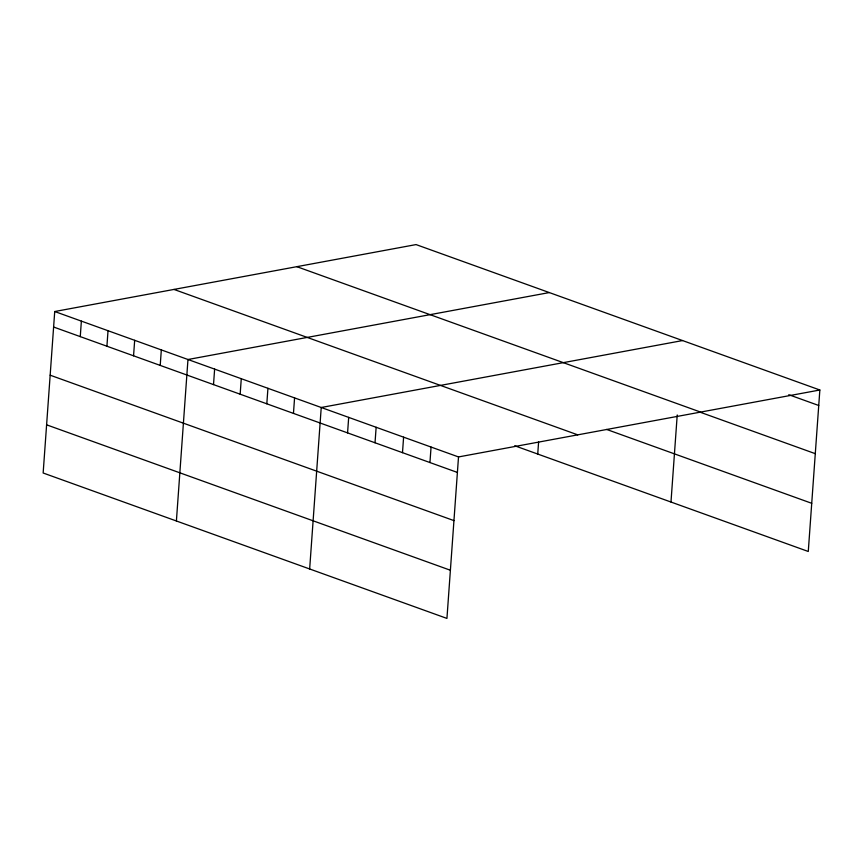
<?xml version="1.0" encoding="UTF-8"?>
<svg xmlns="http://www.w3.org/2000/svg" width="863" height="863" viewBox="0 0 863 863"><rect width="100%" height="100%" fill="white"/><g stroke="black" fill="none" stroke-linecap="round" stroke-linejoin="round"><path stroke-width="1.29" d="M54.725 311.521L43.15 473L446.937 618.415L458.512 456.937L54.725 311.521L416.063 244.585L819.85 390L808.275 551.479L514.715 445.761M80.27 336.613L81.37 321.122M106.915 346.214L108.026 330.723M133.56 355.815L134.671 340.313M160.216 365.405L161.327 349.914M176.397 520.993L187.972 359.515L549.31 292.568M213.517 384.607L214.628 369.105M240.162 394.197L241.273 378.706M266.818 403.798L267.929 388.307M293.463 413.399L294.574 397.897M309.655 568.976L321.23 407.498L682.557 340.561M347.573 432.881L348.684 417.39M375.027 442.773L376.139 427.271M402.492 452.665L403.604 437.163M429.947 462.546L431.058 447.056M537.735 454.046L538.598 442.007M670.983 502.039L677.228 414.963M458.512 456.937L819.85 390M788.782 394.704L818.739 405.491M296.818 266.667L700.605 412.093M699.213 411.867L815.287 453.668M606.603 429.429L811.727 503.302M173.97 289.429L577.757 434.855M53.614 327.023L457.401 472.439M50.162 375.189L453.949 520.616M46.602 424.823L450.4 570.249"/></g></svg>
